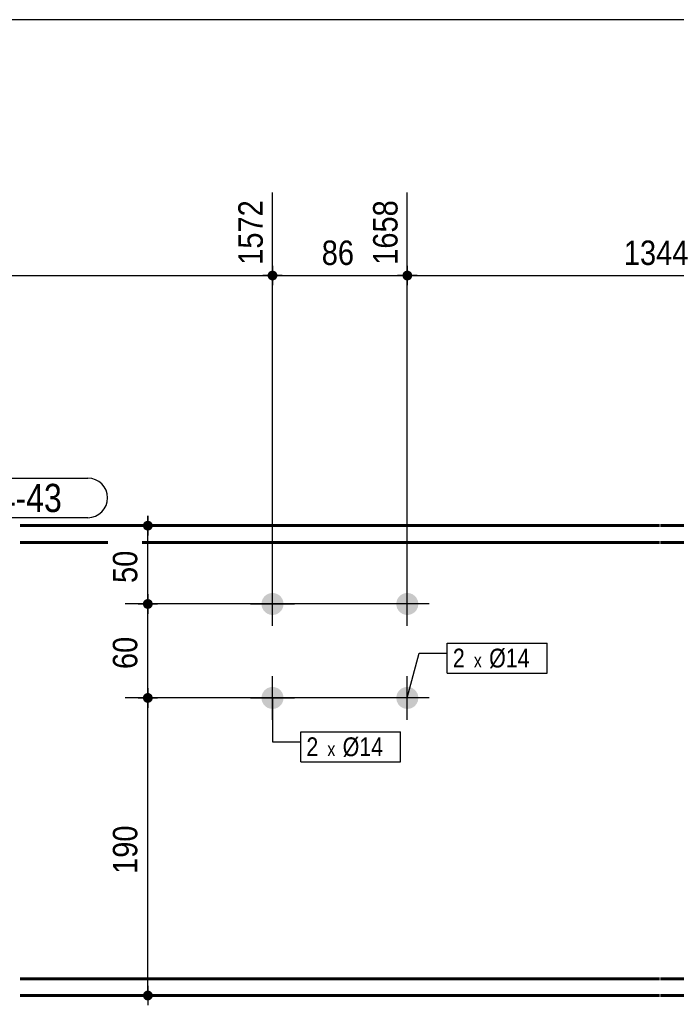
# Model space of a CAD drawing. Header units: millimetres. Extents: x 2 to 287, y 5 to 195.
# Drawn here: x 74.9 to 144.7, y 90.1 to 195 of the extents above; entities that cross this region are included whole.
import ezdxf

# ---------------------------------------------------------------- set-up
doc = ezdxf.new("R2010")
doc.units = ezdxf.units.MM
for name, color, linetype, lineweight in [('Boulon', 7, 'Continuous', 0), ('Cotation', 7, 'Continuous', 0), ('Désignation boulon', 3, 'Continuous', 0), ('Feuille dessin', 5, 'Continuous', 0), ('Piece', 2, 'Continuous', 0), ('Repère pièce', 3, 'Continuous', 0)]:
    doc.layers.add(name, color=color, linetype=linetype, lineweight=lineweight)
doc.styles.add('ARIAL', font='ARIAL.TTF')
doc.styles.add('COMIC_SANS_MS', font='COMIC.TTF')

# ---------------------------------------------------------------- blocks, each defined once
blk = doc.blocks.new('*A5')
at = {"layer": 'Boulon'}
for points in [[(102.93, 132.8), (102.93, 132.77), (102.93, 132.74), (102.93, 132.71), (102.92, 132.68), (102.92, 132.66), (102.92, 132.63), (102.91, 132.6), (102.9, 132.57), (102.9, 132.54), (102.89, 132.52), (102.88, 132.49), (102.87, 132.46), (102.86, 132.43), (102.85, 132.41), (102.84, 132.38), (102.83, 132.35), (102.82, 132.33), (102.81, 132.3), (102.8, 132.28), (102.78, 132.25), (102.77, 132.23), (102.75, 132.2), (102.74, 132.18), (102.72, 132.15), (102.7, 132.13), (102.69, 132.11), (102.67, 132.09), (102.65, 132.06), (102.63, 132.04), (102.61, 132.02), (102.59, 132), (102.57, 131.98), (102.55, 131.96), (102.53, 131.94), (102.51, 131.92), (102.48, 131.91), (102.46, 131.89), (102.44, 131.87), (102.41, 131.86), (102.39, 131.84), (102.37, 131.83), (102.34, 131.81), (102.32, 131.8), (102.29, 131.78), (102.27, 131.77), (102.24, 131.76), (102.21, 131.75), (102.19, 131.74), (102.16, 131.73), (102.13, 131.72), (102.1, 131.71), (102.08, 131.7), (102.05, 131.69), (102.02, 131.69), (101.99, 131.68), (101.97, 131.68), (101.94, 131.67), (101.91, 131.67), (101.88, 131.67), (101.85, 131.66), (101.82, 131.66), (101.79, 131.66), (101.77, 131.66), (101.74, 131.66), (101.71, 131.66), (101.68, 131.66), (101.65, 131.67), (101.62, 131.67), (101.6, 131.67), (101.57, 131.68), (101.54, 131.68), (101.51, 131.69), (101.48, 131.69), (101.46, 131.7), (101.43, 131.71), (101.4, 131.72), (101.37, 131.73), (101.35, 131.74), (101.32, 131.75), (101.29, 131.76), (101.27, 131.77), (101.24, 131.78), (101.22, 131.8), (101.19, 131.81), (101.17, 131.83), (101.14, 131.84), (101.12, 131.86), (101.09, 131.87), (101.07, 131.89), (101.05, 131.91), (101.03, 131.92), (101, 131.94), (100.98, 131.96), (100.96, 131.98), (100.94, 132), (100.92, 132.02), (100.9, 132.04), (100.88, 132.06), (100.86, 132.09), (100.85, 132.11), (100.83, 132.13), (100.81, 132.15), (100.8, 132.18), (100.78, 132.2), (100.77, 132.23), (100.75, 132.25), (100.74, 132.28), (100.72, 132.3), (100.71, 132.33), (100.7, 132.35), (100.69, 132.38), (100.68, 132.41), (100.67, 132.43), (100.66, 132.46), (100.65, 132.49), (100.64, 132.52), (100.63, 132.54), (100.63, 132.57), (100.62, 132.6), (100.62, 132.63), (100.61, 132.66), (100.61, 132.68), (100.61, 132.71), (100.6, 132.74), (100.6, 132.77), (100.6, 132.8), (100.6, 132.83), (100.6, 132.86), (100.6, 132.88), (100.6, 132.91), (100.61, 132.94), (100.61, 132.97), (100.61, 133), (100.62, 133.03), (100.62, 133.05), (100.63, 133.08), (100.63, 133.11), (100.64, 133.14), (100.65, 133.17), (100.66, 133.19), (100.67, 133.22), (100.68, 133.25), (100.69, 133.27), (100.7, 133.3), (100.71, 133.33), (100.72, 133.35), (100.74, 133.38), (100.75, 133.4), (100.77, 133.43), (100.78, 133.45), (100.8, 133.47), (100.81, 133.5), (100.83, 133.52), (100.85, 133.54), (100.86, 133.57), (100.88, 133.59), (100.9, 133.61), (100.92, 133.63), (100.94, 133.65), (100.96, 133.67), (100.98, 133.69), (101, 133.71), (101.03, 133.73), (101.05, 133.75), (101.07, 133.76), (101.09, 133.78), (101.12, 133.8), (101.14, 133.81), (101.17, 133.83), (101.19, 133.84), (101.22, 133.86), (101.24, 133.87), (101.27, 133.88), (101.29, 133.89), (101.32, 133.9), (101.35, 133.92), (101.37, 133.93), (101.4, 133.93), (101.43, 133.94), (101.46, 133.95), (101.48, 133.96), (101.51, 133.96), (101.54, 133.97), (101.57, 133.98), (101.6, 133.98), (101.62, 133.98), (101.65, 133.99), (101.68, 133.99), (101.71, 133.99), (101.74, 133.99), (101.77, 133.99), (101.79, 133.99), (101.82, 133.99), (101.85, 133.99), (101.88, 133.99), (101.91, 133.98), (101.94, 133.98), (101.97, 133.98), (101.99, 133.97), (102.02, 133.96), (102.05, 133.96), (102.08, 133.95), (102.1, 133.94), (102.13, 133.93), (102.16, 133.93), (102.19, 133.92), (102.21, 133.9), (102.24, 133.89), (102.27, 133.88), (102.29, 133.87), (102.32, 133.86), (102.34, 133.84), (102.37, 133.83), (102.39, 133.81), (102.41, 133.8), (102.44, 133.78), (102.46, 133.76), (102.48, 133.75), (102.51, 133.73), (102.53, 133.71), (102.55, 133.69), (102.57, 133.67), (102.59, 133.65), (102.61, 133.63), (102.63, 133.61), (102.65, 133.59), (102.67, 133.57), (102.69, 133.54), (102.7, 133.52), (102.72, 133.5), (102.74, 133.47), (102.75, 133.45), (102.77, 133.43), (102.78, 133.4), (102.8, 133.38), (102.81, 133.35), (102.82, 133.33), (102.83, 133.3), (102.84, 133.27), (102.85, 133.25), (102.86, 133.22), (102.87, 133.19), (102.88, 133.17), (102.89, 133.14), (102.9, 133.11), (102.9, 133.08), (102.91, 133.05), (102.92, 133.03), (102.92, 133), (102.92, 132.97), (102.93, 132.94), (102.93, 132.91), (102.93, 132.88), (102.93, 132.86), (102.93, 132.83)], [(102.93, 122.8), (102.93, 122.77), (102.93, 122.74), (102.93, 122.71), (102.92, 122.68), (102.92, 122.66), (102.92, 122.63), (102.91, 122.6), (102.9, 122.57), (102.9, 122.54), (102.89, 122.52), (102.88, 122.49), (102.87, 122.46), (102.86, 122.43), (102.85, 122.41), (102.84, 122.38), (102.83, 122.35), (102.82, 122.33), (102.81, 122.3), (102.8, 122.28), (102.78, 122.25), (102.77, 122.23), (102.75, 122.2), (102.74, 122.18), (102.72, 122.15), (102.7, 122.13), (102.69, 122.11), (102.67, 122.09), (102.65, 122.06), (102.63, 122.04), (102.61, 122.02), (102.59, 122), (102.57, 121.98), (102.55, 121.96), (102.53, 121.94), (102.51, 121.92), (102.48, 121.91), (102.46, 121.89), (102.44, 121.87), (102.41, 121.86), (102.39, 121.84), (102.37, 121.83), (102.34, 121.81), (102.32, 121.8), (102.29, 121.78), (102.27, 121.77), (102.24, 121.76), (102.21, 121.75), (102.19, 121.74), (102.16, 121.73), (102.13, 121.72), (102.1, 121.71), (102.08, 121.7), (102.05, 121.69), (102.02, 121.69), (101.99, 121.68), (101.97, 121.68), (101.94, 121.67), (101.91, 121.67), (101.88, 121.67), (101.85, 121.66), (101.82, 121.66), (101.79, 121.66), (101.77, 121.66), (101.74, 121.66), (101.71, 121.66), (101.68, 121.66), (101.65, 121.67), (101.62, 121.67), (101.6, 121.67), (101.57, 121.68), (101.54, 121.68), (101.51, 121.69), (101.48, 121.69), (101.46, 121.7), (101.43, 121.71), (101.4, 121.72), (101.37, 121.73), (101.35, 121.74), (101.32, 121.75), (101.29, 121.76), (101.27, 121.77), (101.24, 121.78), (101.22, 121.8), (101.19, 121.81), (101.17, 121.83), (101.14, 121.84), (101.12, 121.86), (101.09, 121.87), (101.07, 121.89), (101.05, 121.91), (101.03, 121.92), (101, 121.94), (100.98, 121.96), (100.96, 121.98), (100.94, 122), (100.92, 122.02), (100.9, 122.04), (100.88, 122.06), (100.86, 122.09), (100.85, 122.11), (100.83, 122.13), (100.81, 122.15), (100.8, 122.18), (100.78, 122.2), (100.77, 122.23), (100.75, 122.25), (100.74, 122.28), (100.72, 122.3), (100.71, 122.33), (100.7, 122.35), (100.69, 122.38), (100.68, 122.41), (100.67, 122.43), (100.66, 122.46), (100.65, 122.49), (100.64, 122.52), (100.63, 122.54), (100.63, 122.57), (100.62, 122.6), (100.62, 122.63), (100.61, 122.66), (100.61, 122.68), (100.61, 122.71), (100.6, 122.74), (100.6, 122.77), (100.6, 122.8), (100.6, 122.83), (100.6, 122.86), (100.6, 122.88), (100.6, 122.91), (100.61, 122.94), (100.61, 122.97), (100.61, 123), (100.62, 123.03), (100.62, 123.05), (100.63, 123.08), (100.63, 123.11), (100.64, 123.14), (100.65, 123.17), (100.66, 123.19), (100.67, 123.22), (100.68, 123.25), (100.69, 123.27), (100.7, 123.3), (100.71, 123.33), (100.72, 123.35), (100.74, 123.38), (100.75, 123.4), (100.77, 123.43), (100.78, 123.45), (100.8, 123.47), (100.81, 123.5), (100.83, 123.52), (100.85, 123.54), (100.86, 123.57), (100.88, 123.59), (100.9, 123.61), (100.92, 123.63), (100.94, 123.65), (100.96, 123.67), (100.98, 123.69), (101, 123.71), (101.03, 123.73), (101.05, 123.75), (101.07, 123.76), (101.09, 123.78), (101.12, 123.8), (101.14, 123.81), (101.17, 123.83), (101.19, 123.84), (101.22, 123.86), (101.24, 123.87), (101.27, 123.88), (101.29, 123.89), (101.32, 123.9), (101.35, 123.92), (101.37, 123.93), (101.4, 123.93), (101.43, 123.94), (101.46, 123.95), (101.48, 123.96), (101.51, 123.96), (101.54, 123.97), (101.57, 123.98), (101.6, 123.98), (101.62, 123.98), (101.65, 123.99), (101.68, 123.99), (101.71, 123.99), (101.74, 123.99), (101.77, 123.99), (101.79, 123.99), (101.82, 123.99), (101.85, 123.99), (101.88, 123.99), (101.91, 123.98), (101.94, 123.98), (101.97, 123.98), (101.99, 123.97), (102.02, 123.96), (102.05, 123.96), (102.08, 123.95), (102.1, 123.94), (102.13, 123.93), (102.16, 123.93), (102.19, 123.92), (102.21, 123.9), (102.24, 123.89), (102.27, 123.88), (102.29, 123.87), (102.32, 123.86), (102.34, 123.84), (102.37, 123.83), (102.39, 123.81), (102.41, 123.8), (102.44, 123.78), (102.46, 123.76), (102.48, 123.75), (102.51, 123.73), (102.53, 123.71), (102.55, 123.69), (102.57, 123.67), (102.59, 123.65), (102.61, 123.63), (102.63, 123.61), (102.65, 123.59), (102.67, 123.57), (102.69, 123.54), (102.7, 123.52), (102.72, 123.5), (102.74, 123.47), (102.75, 123.45), (102.77, 123.43), (102.78, 123.4), (102.8, 123.38), (102.81, 123.35), (102.82, 123.33), (102.83, 123.3), (102.84, 123.27), (102.85, 123.25), (102.86, 123.22), (102.87, 123.19), (102.88, 123.17), (102.89, 123.14), (102.9, 123.11), (102.9, 123.08), (102.91, 123.05), (102.92, 123.03), (102.92, 123), (102.92, 122.97), (102.93, 122.94), (102.93, 122.91), (102.93, 122.88), (102.93, 122.86), (102.93, 122.83)]]:
    blk.add_hatch(color=256, dxfattribs=at).paths.add_polyline_path(points, flags=17)
at = {"layer": 'Boulon', "linetype": 'Continuous', "lineweight": 0}
for p, q in [((101.77, 130.49), (101.77, 135.16)), ((99.43, 132.83), (104.1, 132.83)), ((101.77, 120.49), (101.77, 125.16)), ((99.43, 122.83), (104.1, 122.83))]:
    blk.add_line(p, q, dxfattribs=at)
blk = doc.blocks.new('*A6')
at = {"layer": 'Boulon'}
for points in [[(117.27, 132.8), (117.26, 132.77), (117.26, 132.74), (117.26, 132.71), (117.26, 132.68), (117.25, 132.66), (117.25, 132.63), (117.24, 132.6), (117.24, 132.57), (117.23, 132.54), (117.22, 132.52), (117.22, 132.49), (117.21, 132.46), (117.2, 132.43), (117.19, 132.41), (117.18, 132.38), (117.17, 132.35), (117.15, 132.33), (117.14, 132.3), (117.13, 132.28), (117.11, 132.25), (117.1, 132.23), (117.09, 132.2), (117.07, 132.18), (117.05, 132.15), (117.04, 132.13), (117.02, 132.11), (117, 132.09), (116.98, 132.06), (116.96, 132.04), (116.94, 132.02), (116.92, 132), (116.9, 131.98), (116.88, 131.96), (116.86, 131.94), (116.84, 131.92), (116.82, 131.91), (116.79, 131.89), (116.77, 131.87), (116.75, 131.86), (116.72, 131.84), (116.7, 131.83), (116.67, 131.81), (116.65, 131.8), (116.62, 131.78), (116.6, 131.77), (116.57, 131.76), (116.55, 131.75), (116.52, 131.74), (116.49, 131.73), (116.47, 131.72), (116.44, 131.71), (116.41, 131.7), (116.38, 131.69), (116.36, 131.69), (116.33, 131.68), (116.3, 131.68), (116.27, 131.67), (116.24, 131.67), (116.21, 131.67), (116.19, 131.66), (116.16, 131.66), (116.13, 131.66), (116.1, 131.66), (116.07, 131.66), (116.04, 131.66), (116.01, 131.66), (115.99, 131.67), (115.96, 131.67), (115.93, 131.67), (115.9, 131.68), (115.87, 131.68), (115.84, 131.69), (115.82, 131.69), (115.79, 131.7), (115.76, 131.71), (115.73, 131.72), (115.71, 131.73), (115.68, 131.74), (115.65, 131.75), (115.63, 131.76), (115.6, 131.77), (115.58, 131.78), (115.55, 131.8), (115.52, 131.81), (115.5, 131.83), (115.48, 131.84), (115.45, 131.86), (115.43, 131.87), (115.4, 131.89), (115.38, 131.91), (115.36, 131.92), (115.34, 131.94), (115.32, 131.96), (115.3, 131.98), (115.27, 132), (115.25, 132.02), (115.24, 132.04), (115.22, 132.06), (115.2, 132.09), (115.18, 132.11), (115.16, 132.13), (115.15, 132.15), (115.13, 132.18), (115.11, 132.2), (115.1, 132.23), (115.08, 132.25), (115.07, 132.28), (115.06, 132.3), (115.04, 132.33), (115.03, 132.35), (115.02, 132.38), (115.01, 132.41), (115, 132.43), (114.99, 132.46), (114.98, 132.49), (114.98, 132.52), (114.97, 132.54), (114.96, 132.57), (114.96, 132.6), (114.95, 132.63), (114.95, 132.66), (114.94, 132.68), (114.94, 132.71), (114.94, 132.74), (114.93, 132.77), (114.93, 132.8), (114.93, 132.83), (114.93, 132.86), (114.93, 132.88), (114.94, 132.91), (114.94, 132.94), (114.94, 132.97), (114.95, 133), (114.95, 133.03), (114.96, 133.05), (114.96, 133.08), (114.97, 133.11), (114.98, 133.14), (114.98, 133.17), (114.99, 133.19), (115, 133.22), (115.01, 133.25), (115.02, 133.27), (115.03, 133.3), (115.04, 133.33), (115.06, 133.35), (115.07, 133.38), (115.08, 133.4), (115.1, 133.43), (115.11, 133.45), (115.13, 133.47), (115.15, 133.5), (115.16, 133.52), (115.18, 133.54), (115.2, 133.57), (115.22, 133.59), (115.24, 133.61), (115.25, 133.63), (115.27, 133.65), (115.3, 133.67), (115.32, 133.69), (115.34, 133.71), (115.36, 133.73), (115.38, 133.75), (115.4, 133.76), (115.43, 133.78), (115.45, 133.8), (115.48, 133.81), (115.5, 133.83), (115.52, 133.84), (115.55, 133.86), (115.58, 133.87), (115.6, 133.88), (115.63, 133.89), (115.65, 133.9), (115.68, 133.92), (115.71, 133.93), (115.73, 133.93), (115.76, 133.94), (115.79, 133.95), (115.82, 133.96), (115.84, 133.96), (115.87, 133.97), (115.9, 133.98), (115.93, 133.98), (115.96, 133.98), (115.99, 133.99), (116.01, 133.99), (116.04, 133.99), (116.07, 133.99), (116.1, 133.99), (116.13, 133.99), (116.16, 133.99), (116.19, 133.99), (116.21, 133.99), (116.24, 133.98), (116.27, 133.98), (116.3, 133.98), (116.33, 133.97), (116.36, 133.96), (116.38, 133.96), (116.41, 133.95), (116.44, 133.94), (116.47, 133.93), (116.49, 133.93), (116.52, 133.92), (116.55, 133.9), (116.57, 133.89), (116.6, 133.88), (116.62, 133.87), (116.65, 133.86), (116.67, 133.84), (116.7, 133.83), (116.72, 133.81), (116.75, 133.8), (116.77, 133.78), (116.79, 133.76), (116.82, 133.75), (116.84, 133.73), (116.86, 133.71), (116.88, 133.69), (116.9, 133.67), (116.92, 133.65), (116.94, 133.63), (116.96, 133.61), (116.98, 133.59), (117, 133.57), (117.02, 133.54), (117.04, 133.52), (117.05, 133.5), (117.07, 133.47), (117.09, 133.45), (117.1, 133.43), (117.11, 133.4), (117.13, 133.38), (117.14, 133.35), (117.15, 133.33), (117.17, 133.3), (117.18, 133.27), (117.19, 133.25), (117.2, 133.22), (117.21, 133.19), (117.22, 133.17), (117.22, 133.14), (117.23, 133.11), (117.24, 133.08), (117.24, 133.05), (117.25, 133.03), (117.25, 133), (117.26, 132.97), (117.26, 132.94), (117.26, 132.91), (117.26, 132.88), (117.27, 132.86), (117.27, 132.83)], [(117.27, 122.8), (117.26, 122.77), (117.26, 122.74), (117.26, 122.71), (117.26, 122.68), (117.25, 122.66), (117.25, 122.63), (117.24, 122.6), (117.24, 122.57), (117.23, 122.54), (117.22, 122.52), (117.22, 122.49), (117.21, 122.46), (117.2, 122.43), (117.19, 122.41), (117.18, 122.38), (117.17, 122.35), (117.15, 122.33), (117.14, 122.3), (117.13, 122.28), (117.11, 122.25), (117.1, 122.23), (117.09, 122.2), (117.07, 122.18), (117.05, 122.15), (117.04, 122.13), (117.02, 122.11), (117, 122.09), (116.98, 122.06), (116.96, 122.04), (116.94, 122.02), (116.92, 122), (116.9, 121.98), (116.88, 121.96), (116.86, 121.94), (116.84, 121.92), (116.82, 121.91), (116.79, 121.89), (116.77, 121.87), (116.75, 121.86), (116.72, 121.84), (116.7, 121.83), (116.67, 121.81), (116.65, 121.8), (116.62, 121.78), (116.6, 121.77), (116.57, 121.76), (116.55, 121.75), (116.52, 121.74), (116.49, 121.73), (116.47, 121.72), (116.44, 121.71), (116.41, 121.7), (116.38, 121.69), (116.36, 121.69), (116.33, 121.68), (116.3, 121.68), (116.27, 121.67), (116.24, 121.67), (116.21, 121.67), (116.19, 121.66), (116.16, 121.66), (116.13, 121.66), (116.1, 121.66), (116.07, 121.66), (116.04, 121.66), (116.01, 121.66), (115.99, 121.67), (115.96, 121.67), (115.93, 121.67), (115.9, 121.68), (115.87, 121.68), (115.84, 121.69), (115.82, 121.69), (115.79, 121.7), (115.76, 121.71), (115.73, 121.72), (115.71, 121.73), (115.68, 121.74), (115.65, 121.75), (115.63, 121.76), (115.6, 121.77), (115.58, 121.78), (115.55, 121.8), (115.52, 121.81), (115.5, 121.83), (115.48, 121.84), (115.45, 121.86), (115.43, 121.87), (115.4, 121.89), (115.38, 121.91), (115.36, 121.92), (115.34, 121.94), (115.32, 121.96), (115.3, 121.98), (115.27, 122), (115.25, 122.02), (115.24, 122.04), (115.22, 122.06), (115.2, 122.09), (115.18, 122.11), (115.16, 122.13), (115.15, 122.15), (115.13, 122.18), (115.11, 122.2), (115.1, 122.23), (115.08, 122.25), (115.07, 122.28), (115.06, 122.3), (115.04, 122.33), (115.03, 122.35), (115.02, 122.38), (115.01, 122.41), (115, 122.43), (114.99, 122.46), (114.98, 122.49), (114.98, 122.52), (114.97, 122.54), (114.96, 122.57), (114.96, 122.6), (114.95, 122.63), (114.95, 122.66), (114.94, 122.68), (114.94, 122.71), (114.94, 122.74), (114.93, 122.77), (114.93, 122.8), (114.93, 122.83), (114.93, 122.86), (114.93, 122.88), (114.94, 122.91), (114.94, 122.94), (114.94, 122.97), (114.95, 123), (114.95, 123.03), (114.96, 123.05), (114.96, 123.08), (114.97, 123.11), (114.98, 123.14), (114.98, 123.17), (114.99, 123.19), (115, 123.22), (115.01, 123.25), (115.02, 123.27), (115.03, 123.3), (115.04, 123.33), (115.06, 123.35), (115.07, 123.38), (115.08, 123.4), (115.1, 123.43), (115.11, 123.45), (115.13, 123.47), (115.15, 123.5), (115.16, 123.52), (115.18, 123.54), (115.2, 123.57), (115.22, 123.59), (115.24, 123.61), (115.25, 123.63), (115.27, 123.65), (115.3, 123.67), (115.32, 123.69), (115.34, 123.71), (115.36, 123.73), (115.38, 123.75), (115.4, 123.76), (115.43, 123.78), (115.45, 123.8), (115.48, 123.81), (115.5, 123.83), (115.52, 123.84), (115.55, 123.86), (115.58, 123.87), (115.6, 123.88), (115.63, 123.89), (115.65, 123.9), (115.68, 123.92), (115.71, 123.93), (115.73, 123.93), (115.76, 123.94), (115.79, 123.95), (115.82, 123.96), (115.84, 123.96), (115.87, 123.97), (115.9, 123.98), (115.93, 123.98), (115.96, 123.98), (115.99, 123.99), (116.01, 123.99), (116.04, 123.99), (116.07, 123.99), (116.1, 123.99), (116.13, 123.99), (116.16, 123.99), (116.19, 123.99), (116.21, 123.99), (116.24, 123.98), (116.27, 123.98), (116.3, 123.98), (116.33, 123.97), (116.36, 123.96), (116.38, 123.96), (116.41, 123.95), (116.44, 123.94), (116.47, 123.93), (116.49, 123.93), (116.52, 123.92), (116.55, 123.9), (116.57, 123.89), (116.6, 123.88), (116.62, 123.87), (116.65, 123.86), (116.67, 123.84), (116.7, 123.83), (116.72, 123.81), (116.75, 123.8), (116.77, 123.78), (116.79, 123.76), (116.82, 123.75), (116.84, 123.73), (116.86, 123.71), (116.88, 123.69), (116.9, 123.67), (116.92, 123.65), (116.94, 123.63), (116.96, 123.61), (116.98, 123.59), (117, 123.57), (117.02, 123.54), (117.04, 123.52), (117.05, 123.5), (117.07, 123.47), (117.09, 123.45), (117.1, 123.43), (117.11, 123.4), (117.13, 123.38), (117.14, 123.35), (117.15, 123.33), (117.17, 123.3), (117.18, 123.27), (117.19, 123.25), (117.2, 123.22), (117.21, 123.19), (117.22, 123.17), (117.22, 123.14), (117.23, 123.11), (117.24, 123.08), (117.24, 123.05), (117.25, 123.03), (117.25, 123), (117.26, 122.97), (117.26, 122.94), (117.26, 122.91), (117.26, 122.88), (117.27, 122.86), (117.27, 122.83)]]:
    blk.add_hatch(color=256, dxfattribs=at).paths.add_polyline_path(points, flags=17)
at = {"layer": 'Boulon', "linetype": 'Continuous', "lineweight": 0}
for p, q in [((116.1, 130.49), (116.1, 135.16)), ((118.43, 132.83), (113.77, 132.83)), ((116.1, 120.49), (116.1, 125.16)), ((118.43, 122.83), (113.77, 122.83))]:
    blk.add_line(p, q, dxfattribs=at)
blk = doc.blocks.new('*A7')
at = {"layer": 'Piece', "color": 2, "linetype": 'Continuous', "lineweight": 40}
for p, q in [((142.92786, 141.159877), (74.937975, 141.159877)), ((211.017745, 141.159877), (143.02786, 141.159877)), ((84.267317, 139.376544), (74.937975, 139.376544)), ((142.92786, 139.376544), (87.907317, 139.376544)), ((152.267317, 139.376544), (143.02786, 139.376544)), ((142.92786, 92.943211), (74.937975, 92.943211)), ((211.017745, 92.943211), (143.02786, 92.943211)), ((74.937975, 91.159877), (142.92786, 91.159877)), ((143.02786, 91.159877), (211.017745, 91.159877))]:
    blk.add_line(p, q, dxfattribs=at)
blk = doc.blocks.new('*A8')
at = {"layer": 'Feuille dessin', "linetype": 'Continuous', "lineweight": 0}
blk.add_line((282, 195), (5, 195), dxfattribs=at)
blk = doc.blocks.new('*A27')
at = {"layer": 'Cotation'}
for points in [[(88.48, 122.31), (88.46, 122.31), (88.43, 122.31), (88.41, 122.32), (88.38, 122.32), (88.36, 122.33), (88.33, 122.34), (88.31, 122.35), (88.28, 122.36), (88.26, 122.37), (88.24, 122.38), (88.22, 122.39), (88.2, 122.41), (88.18, 122.42), (88.16, 122.44), (88.14, 122.46), (88.12, 122.48), (88.11, 122.5), (88.09, 122.52), (88.07, 122.54), (88.06, 122.56), (88.05, 122.58), (88.04, 122.6), (88.03, 122.63), (88.02, 122.65), (88.01, 122.68), (88, 122.7), (88, 122.73), (87.99, 122.75), (87.99, 122.78), (87.99, 122.8), (87.99, 122.83), (87.99, 122.85), (87.99, 122.88), (87.99, 122.9), (88, 122.93), (88, 122.95), (88.01, 122.98), (88.02, 123), (88.03, 123.03), (88.04, 123.05), (88.05, 123.07), (88.06, 123.09), (88.07, 123.12), (88.09, 123.14), (88.11, 123.16), (88.12, 123.18), (88.14, 123.19), (88.16, 123.21), (88.18, 123.23), (88.2, 123.24), (88.22, 123.26), (88.24, 123.27), (88.26, 123.29), (88.28, 123.3), (88.31, 123.31), (88.33, 123.32), (88.36, 123.32), (88.38, 123.33), (88.41, 123.34), (88.43, 123.34), (88.46, 123.34), (88.48, 123.35), (88.51, 123.35), (88.53, 123.35), (88.56, 123.34), (88.58, 123.34), (88.61, 123.34), (88.63, 123.33), (88.66, 123.32), (88.68, 123.32), (88.71, 123.31), (88.73, 123.3), (88.75, 123.29), (88.77, 123.27), (88.8, 123.26), (88.82, 123.24), (88.84, 123.23), (88.86, 123.21), (88.88, 123.19), (88.89, 123.18), (88.91, 123.16), (88.92, 123.14), (88.94, 123.12), (88.95, 123.09), (88.97, 123.07), (88.98, 123.05), (88.99, 123.03), (89, 123), (89, 122.98), (89.01, 122.95), (89.02, 122.93), (89.02, 122.9), (89.02, 122.88), (89.03, 122.85), (89.03, 122.83), (89.03, 122.8), (89.02, 122.78), (89.02, 122.75), (89.02, 122.73), (89.01, 122.7), (89, 122.68), (89, 122.65), (88.99, 122.63), (88.98, 122.6), (88.97, 122.58), (88.95, 122.56), (88.94, 122.54), (88.92, 122.52), (88.91, 122.5), (88.89, 122.48), (88.88, 122.46), (88.86, 122.44), (88.84, 122.42), (88.82, 122.41), (88.8, 122.39), (88.77, 122.38), (88.75, 122.37), (88.73, 122.36), (88.71, 122.35), (88.68, 122.34), (88.66, 122.33), (88.63, 122.32), (88.61, 122.32), (88.58, 122.31), (88.56, 122.31), (88.53, 122.31), (88.51, 122.31)], [(88.48, 90.64), (88.46, 90.64), (88.43, 90.65), (88.41, 90.65), (88.38, 90.66), (88.36, 90.66), (88.33, 90.67), (88.31, 90.68), (88.28, 90.69), (88.26, 90.7), (88.24, 90.71), (88.22, 90.73), (88.2, 90.74), (88.18, 90.76), (88.16, 90.77), (88.14, 90.79), (88.12, 90.81), (88.11, 90.83), (88.09, 90.85), (88.07, 90.87), (88.06, 90.89), (88.05, 90.91), (88.04, 90.94), (88.03, 90.96), (88.02, 90.98), (88.01, 91.01), (88, 91.03), (88, 91.06), (87.99, 91.08), (87.99, 91.11), (87.99, 91.13), (87.99, 91.16), (87.99, 91.19), (87.99, 91.21), (87.99, 91.24), (88, 91.26), (88, 91.29), (88.01, 91.31), (88.02, 91.34), (88.03, 91.36), (88.04, 91.38), (88.05, 91.41), (88.06, 91.43), (88.07, 91.45), (88.09, 91.47), (88.11, 91.49), (88.12, 91.51), (88.14, 91.53), (88.16, 91.55), (88.18, 91.56), (88.2, 91.58), (88.22, 91.59), (88.24, 91.61), (88.26, 91.62), (88.28, 91.63), (88.31, 91.64), (88.33, 91.65), (88.36, 91.66), (88.38, 91.66), (88.41, 91.67), (88.43, 91.67), (88.46, 91.68), (88.48, 91.68), (88.51, 91.68), (88.53, 91.68), (88.56, 91.68), (88.58, 91.67), (88.61, 91.67), (88.63, 91.66), (88.66, 91.66), (88.68, 91.65), (88.71, 91.64), (88.73, 91.63), (88.75, 91.62), (88.77, 91.61), (88.8, 91.59), (88.82, 91.58), (88.84, 91.56), (88.86, 91.55), (88.88, 91.53), (88.89, 91.51), (88.91, 91.49), (88.92, 91.47), (88.94, 91.45), (88.95, 91.43), (88.97, 91.41), (88.98, 91.38), (88.99, 91.36), (89, 91.34), (89, 91.31), (89.01, 91.29), (89.02, 91.26), (89.02, 91.24), (89.02, 91.21), (89.03, 91.19), (89.03, 91.16), (89.03, 91.13), (89.02, 91.11), (89.02, 91.08), (89.02, 91.06), (89.01, 91.03), (89, 91.01), (89, 90.98), (88.99, 90.96), (88.98, 90.94), (88.97, 90.91), (88.95, 90.89), (88.94, 90.87), (88.92, 90.85), (88.91, 90.83), (88.89, 90.81), (88.88, 90.79), (88.86, 90.77), (88.84, 90.76), (88.82, 90.74), (88.8, 90.73), (88.77, 90.71), (88.75, 90.7), (88.73, 90.69), (88.71, 90.68), (88.68, 90.67), (88.66, 90.66), (88.63, 90.66), (88.61, 90.65), (88.58, 90.65), (88.56, 90.64), (88.53, 90.64), (88.51, 90.64)]]:
    blk.add_hatch(color=256, dxfattribs=at).paths.add_polyline_path(points, flags=17)
at = {"layer": 'Cotation', "linetype": 'Continuous', "lineweight": 0}
for p, q in [((88.51, 123.87), (88.51, 121.79)), ((88.51, 122.83), (88.51, 123.87)), ((115.1, 122.83), (86.09, 122.83)), ((87.47, 122.83), (89.55, 122.83)), ((88.51, 91.16), (88.51, 122.83)), ((88.51, 92.2), (88.51, 90.12)), ((100.77, 91.16), (86.09, 91.16)), ((87.47, 91.16), (89.55, 91.16)), ((88.51, 91.16), (88.51, 90.12))]:
    blk.add_line(p, q, dxfattribs=at)
at = {"layer": 'Cotation'}
for p in [(88.51, 122.83), (88.51, 91.16)]:
    blk.add_point(p, dxfattribs=at)
at = {"layer": 'Cotation', "style": 'ARIAL', "width": 0.85}
blk.add_text('190', height=2.6, rotation=90.0002, dxfattribs=at).set_placement((87.39, 104.1))
blk = doc.blocks.new('*A28')
at = {"layer": 'Cotation'}
for points in [[(88.48, 132.31), (88.46, 132.31), (88.43, 132.31), (88.41, 132.32), (88.38, 132.32), (88.36, 132.33), (88.33, 132.34), (88.31, 132.35), (88.28, 132.36), (88.26, 132.37), (88.24, 132.38), (88.22, 132.39), (88.2, 132.41), (88.18, 132.42), (88.16, 132.44), (88.14, 132.46), (88.12, 132.48), (88.11, 132.5), (88.09, 132.52), (88.07, 132.54), (88.06, 132.56), (88.05, 132.58), (88.04, 132.6), (88.03, 132.63), (88.02, 132.65), (88.01, 132.68), (88, 132.7), (88, 132.73), (87.99, 132.75), (87.99, 132.78), (87.99, 132.8), (87.99, 132.83), (87.99, 132.85), (87.99, 132.88), (87.99, 132.9), (88, 132.93), (88, 132.95), (88.01, 132.98), (88.02, 133), (88.03, 133.03), (88.04, 133.05), (88.05, 133.07), (88.06, 133.09), (88.07, 133.12), (88.09, 133.14), (88.11, 133.16), (88.12, 133.18), (88.14, 133.19), (88.16, 133.21), (88.18, 133.23), (88.2, 133.24), (88.22, 133.26), (88.24, 133.27), (88.26, 133.29), (88.28, 133.3), (88.31, 133.31), (88.33, 133.32), (88.36, 133.32), (88.38, 133.33), (88.41, 133.34), (88.43, 133.34), (88.46, 133.34), (88.48, 133.35), (88.51, 133.35), (88.53, 133.35), (88.56, 133.34), (88.58, 133.34), (88.61, 133.34), (88.63, 133.33), (88.66, 133.32), (88.68, 133.32), (88.71, 133.31), (88.73, 133.3), (88.75, 133.29), (88.77, 133.27), (88.8, 133.26), (88.82, 133.24), (88.84, 133.23), (88.86, 133.21), (88.88, 133.19), (88.89, 133.18), (88.91, 133.16), (88.92, 133.14), (88.94, 133.12), (88.95, 133.09), (88.97, 133.07), (88.98, 133.05), (88.99, 133.03), (89, 133), (89, 132.98), (89.01, 132.95), (89.02, 132.93), (89.02, 132.9), (89.02, 132.88), (89.03, 132.85), (89.03, 132.83), (89.03, 132.8), (89.02, 132.78), (89.02, 132.75), (89.02, 132.73), (89.01, 132.7), (89, 132.68), (89, 132.65), (88.99, 132.63), (88.98, 132.6), (88.97, 132.58), (88.95, 132.56), (88.94, 132.54), (88.92, 132.52), (88.91, 132.5), (88.89, 132.48), (88.88, 132.46), (88.86, 132.44), (88.84, 132.42), (88.82, 132.41), (88.8, 132.39), (88.77, 132.38), (88.75, 132.37), (88.73, 132.36), (88.71, 132.35), (88.68, 132.34), (88.66, 132.33), (88.63, 132.32), (88.61, 132.32), (88.58, 132.31), (88.56, 132.31), (88.53, 132.31), (88.51, 132.31)], [(88.48, 122.31), (88.46, 122.31), (88.43, 122.31), (88.41, 122.32), (88.38, 122.32), (88.36, 122.33), (88.33, 122.34), (88.31, 122.35), (88.28, 122.36), (88.26, 122.37), (88.24, 122.38), (88.22, 122.39), (88.2, 122.41), (88.18, 122.42), (88.16, 122.44), (88.14, 122.46), (88.12, 122.48), (88.11, 122.5), (88.09, 122.52), (88.07, 122.54), (88.06, 122.56), (88.05, 122.58), (88.04, 122.6), (88.03, 122.63), (88.02, 122.65), (88.01, 122.68), (88, 122.7), (88, 122.73), (87.99, 122.75), (87.99, 122.78), (87.99, 122.8), (87.99, 122.83), (87.99, 122.85), (87.99, 122.88), (87.99, 122.9), (88, 122.93), (88, 122.95), (88.01, 122.98), (88.02, 123), (88.03, 123.03), (88.04, 123.05), (88.05, 123.07), (88.06, 123.09), (88.07, 123.12), (88.09, 123.14), (88.11, 123.16), (88.12, 123.18), (88.14, 123.19), (88.16, 123.21), (88.18, 123.23), (88.2, 123.24), (88.22, 123.26), (88.24, 123.27), (88.26, 123.29), (88.28, 123.3), (88.31, 123.31), (88.33, 123.32), (88.36, 123.32), (88.38, 123.33), (88.41, 123.34), (88.43, 123.34), (88.46, 123.34), (88.48, 123.35), (88.51, 123.35), (88.53, 123.35), (88.56, 123.34), (88.58, 123.34), (88.61, 123.34), (88.63, 123.33), (88.66, 123.32), (88.68, 123.32), (88.71, 123.31), (88.73, 123.3), (88.75, 123.29), (88.77, 123.27), (88.8, 123.26), (88.82, 123.24), (88.84, 123.23), (88.86, 123.21), (88.88, 123.19), (88.89, 123.18), (88.91, 123.16), (88.92, 123.14), (88.94, 123.12), (88.95, 123.09), (88.97, 123.07), (88.98, 123.05), (88.99, 123.03), (89, 123), (89, 122.98), (89.01, 122.95), (89.02, 122.93), (89.02, 122.9), (89.02, 122.88), (89.03, 122.85), (89.03, 122.83), (89.03, 122.8), (89.02, 122.78), (89.02, 122.75), (89.02, 122.73), (89.01, 122.7), (89, 122.68), (89, 122.65), (88.99, 122.63), (88.98, 122.6), (88.97, 122.58), (88.95, 122.56), (88.94, 122.54), (88.92, 122.52), (88.91, 122.5), (88.89, 122.48), (88.88, 122.46), (88.86, 122.44), (88.84, 122.42), (88.82, 122.41), (88.8, 122.39), (88.77, 122.38), (88.75, 122.37), (88.73, 122.36), (88.71, 122.35), (88.68, 122.34), (88.66, 122.33), (88.63, 122.32), (88.61, 122.32), (88.58, 122.31), (88.56, 122.31), (88.53, 122.31), (88.51, 122.31)]]:
    blk.add_hatch(color=256, dxfattribs=at).paths.add_polyline_path(points, flags=17)
at = {"layer": 'Cotation', "linetype": 'Continuous', "lineweight": 0}
for p, q in [((88.51, 133.87), (88.51, 131.79)), ((88.51, 132.83), (88.51, 133.87)), ((115.1, 132.83), (86.09, 132.83)), ((87.47, 132.83), (89.55, 132.83)), ((88.51, 122.83), (88.51, 132.83)), ((88.51, 123.87), (88.51, 121.79)), ((115.1, 122.83), (86.09, 122.83)), ((87.47, 122.83), (89.55, 122.83)), ((88.51, 122.83), (88.51, 121.79))]:
    blk.add_line(p, q, dxfattribs=at)
at = {"layer": 'Cotation'}
for p in [(88.51, 132.83), (88.51, 122.83)]:
    blk.add_point(p, dxfattribs=at)
at = {"layer": 'Cotation', "style": 'ARIAL', "width": 0.85}
blk.add_text('60', height=2.6, rotation=90.0002, dxfattribs=at).set_placement((87.39, 125.9))
blk = doc.blocks.new('*A29')
at = {"layer": 'Cotation'}
for points in [[(88.48, 140.64), (88.46, 140.64), (88.43, 140.65), (88.41, 140.65), (88.38, 140.66), (88.36, 140.66), (88.33, 140.67), (88.31, 140.68), (88.28, 140.69), (88.26, 140.7), (88.24, 140.71), (88.22, 140.73), (88.2, 140.74), (88.18, 140.76), (88.16, 140.77), (88.14, 140.79), (88.12, 140.81), (88.11, 140.83), (88.09, 140.85), (88.07, 140.87), (88.06, 140.89), (88.05, 140.91), (88.04, 140.94), (88.03, 140.96), (88.02, 140.98), (88.01, 141.01), (88, 141.03), (88, 141.06), (87.99, 141.08), (87.99, 141.11), (87.99, 141.13), (87.99, 141.16), (87.99, 141.19), (87.99, 141.21), (87.99, 141.24), (88, 141.26), (88, 141.29), (88.01, 141.31), (88.02, 141.34), (88.03, 141.36), (88.04, 141.38), (88.05, 141.41), (88.06, 141.43), (88.07, 141.45), (88.09, 141.47), (88.11, 141.49), (88.12, 141.51), (88.14, 141.53), (88.16, 141.55), (88.18, 141.56), (88.2, 141.58), (88.22, 141.59), (88.24, 141.61), (88.26, 141.62), (88.28, 141.63), (88.31, 141.64), (88.33, 141.65), (88.36, 141.66), (88.38, 141.66), (88.41, 141.67), (88.43, 141.67), (88.46, 141.68), (88.48, 141.68), (88.51, 141.68), (88.53, 141.68), (88.56, 141.68), (88.58, 141.67), (88.61, 141.67), (88.63, 141.66), (88.66, 141.66), (88.68, 141.65), (88.71, 141.64), (88.73, 141.63), (88.75, 141.62), (88.77, 141.61), (88.8, 141.59), (88.82, 141.58), (88.84, 141.56), (88.86, 141.55), (88.88, 141.53), (88.89, 141.51), (88.91, 141.49), (88.92, 141.47), (88.94, 141.45), (88.95, 141.43), (88.97, 141.41), (88.98, 141.38), (88.99, 141.36), (89, 141.34), (89, 141.31), (89.01, 141.29), (89.02, 141.26), (89.02, 141.24), (89.02, 141.21), (89.03, 141.19), (89.03, 141.16), (89.03, 141.13), (89.02, 141.11), (89.02, 141.08), (89.02, 141.06), (89.01, 141.03), (89, 141.01), (89, 140.98), (88.99, 140.96), (88.98, 140.94), (88.97, 140.91), (88.95, 140.89), (88.94, 140.87), (88.92, 140.85), (88.91, 140.83), (88.89, 140.81), (88.88, 140.79), (88.86, 140.77), (88.84, 140.76), (88.82, 140.74), (88.8, 140.73), (88.77, 140.71), (88.75, 140.7), (88.73, 140.69), (88.71, 140.68), (88.68, 140.67), (88.66, 140.66), (88.63, 140.66), (88.61, 140.65), (88.58, 140.65), (88.56, 140.64), (88.53, 140.64), (88.51, 140.64)], [(88.48, 132.31), (88.46, 132.31), (88.43, 132.31), (88.41, 132.32), (88.38, 132.32), (88.36, 132.33), (88.33, 132.34), (88.31, 132.35), (88.28, 132.36), (88.26, 132.37), (88.24, 132.38), (88.22, 132.39), (88.2, 132.41), (88.18, 132.42), (88.16, 132.44), (88.14, 132.46), (88.12, 132.48), (88.11, 132.5), (88.09, 132.52), (88.07, 132.54), (88.06, 132.56), (88.05, 132.58), (88.04, 132.6), (88.03, 132.63), (88.02, 132.65), (88.01, 132.68), (88, 132.7), (88, 132.73), (87.99, 132.75), (87.99, 132.78), (87.99, 132.8), (87.99, 132.83), (87.99, 132.85), (87.99, 132.88), (87.99, 132.9), (88, 132.93), (88, 132.95), (88.01, 132.98), (88.02, 133), (88.03, 133.03), (88.04, 133.05), (88.05, 133.07), (88.06, 133.09), (88.07, 133.12), (88.09, 133.14), (88.11, 133.16), (88.12, 133.18), (88.14, 133.19), (88.16, 133.21), (88.18, 133.23), (88.2, 133.24), (88.22, 133.26), (88.24, 133.27), (88.26, 133.29), (88.28, 133.3), (88.31, 133.31), (88.33, 133.32), (88.36, 133.32), (88.38, 133.33), (88.41, 133.34), (88.43, 133.34), (88.46, 133.34), (88.48, 133.35), (88.51, 133.35), (88.53, 133.35), (88.56, 133.34), (88.58, 133.34), (88.61, 133.34), (88.63, 133.33), (88.66, 133.32), (88.68, 133.32), (88.71, 133.31), (88.73, 133.3), (88.75, 133.29), (88.77, 133.27), (88.8, 133.26), (88.82, 133.24), (88.84, 133.23), (88.86, 133.21), (88.88, 133.19), (88.89, 133.18), (88.91, 133.16), (88.92, 133.14), (88.94, 133.12), (88.95, 133.09), (88.97, 133.07), (88.98, 133.05), (88.99, 133.03), (89, 133), (89, 132.98), (89.01, 132.95), (89.02, 132.93), (89.02, 132.9), (89.02, 132.88), (89.03, 132.85), (89.03, 132.83), (89.03, 132.8), (89.02, 132.78), (89.02, 132.75), (89.02, 132.73), (89.01, 132.7), (89, 132.68), (89, 132.65), (88.99, 132.63), (88.98, 132.6), (88.97, 132.58), (88.95, 132.56), (88.94, 132.54), (88.92, 132.52), (88.91, 132.5), (88.89, 132.48), (88.88, 132.46), (88.86, 132.44), (88.84, 132.42), (88.82, 132.41), (88.8, 132.39), (88.77, 132.38), (88.75, 132.37), (88.73, 132.36), (88.71, 132.35), (88.68, 132.34), (88.66, 132.33), (88.63, 132.32), (88.61, 132.32), (88.58, 132.31), (88.56, 132.31), (88.53, 132.31), (88.51, 132.31)]]:
    blk.add_hatch(color=256, dxfattribs=at).paths.add_polyline_path(points, flags=17)
at = {"layer": 'Cotation', "linetype": 'Continuous', "lineweight": 0}
for p, q in [((88.51, 142.2), (88.51, 140.12)), ((88.51, 141.16), (88.51, 142.2)), ((100.77, 141.16), (86.09, 141.16)), ((87.47, 141.16), (89.55, 141.16)), ((88.51, 132.83), (88.51, 141.16)), ((88.51, 133.87), (88.51, 131.79)), ((115.1, 132.83), (86.09, 132.83)), ((87.47, 132.83), (89.55, 132.83)), ((88.51, 132.83), (88.51, 131.79))]:
    blk.add_line(p, q, dxfattribs=at)
at = {"layer": 'Cotation'}
for p in [(88.51, 141.16), (88.51, 132.83)]:
    blk.add_point(p, dxfattribs=at)
at = {"layer": 'Cotation', "style": 'ARIAL', "width": 0.85}
blk.add_text('50', height=2.6, rotation=90.0002, dxfattribs=at).set_placement((87.39, 135.06))
blk = doc.blocks.new('*A33')
at = {"layer": 'Cotation'}
blk.add_hatch(color=256, dxfattribs=at).paths.add_polyline_path([(101.74, 167.26), (101.72, 167.26), (101.69, 167.26), (101.66, 167.27), (101.64, 167.27), (101.62, 167.28), (101.59, 167.29), (101.57, 167.3), (101.54, 167.31), (101.52, 167.32), (101.5, 167.33), (101.48, 167.34), (101.46, 167.36), (101.44, 167.37), (101.42, 167.39), (101.4, 167.41), (101.38, 167.43), (101.36, 167.45), (101.35, 167.47), (101.33, 167.49), (101.32, 167.51), (101.31, 167.53), (101.3, 167.55), (101.29, 167.58), (101.28, 167.6), (101.27, 167.63), (101.26, 167.65), (101.26, 167.67), (101.25, 167.7), (101.25, 167.73), (101.25, 167.75), (101.25, 167.78), (101.25, 167.8), (101.25, 167.83), (101.25, 167.85), (101.26, 167.88), (101.26, 167.9), (101.27, 167.93), (101.28, 167.95), (101.29, 167.98), (101.3, 168), (101.31, 168.02), (101.32, 168.04), (101.33, 168.06), (101.35, 168.09), (101.36, 168.11), (101.38, 168.13), (101.4, 168.14), (101.42, 168.16), (101.44, 168.18), (101.46, 168.19), (101.48, 168.21), (101.5, 168.22), (101.52, 168.23), (101.54, 168.25), (101.57, 168.26), (101.59, 168.27), (101.62, 168.27), (101.64, 168.28), (101.66, 168.29), (101.69, 168.29), (101.72, 168.29), (101.74, 168.3), (101.77, 168.3), (101.79, 168.3), (101.82, 168.29), (101.84, 168.29), (101.87, 168.29), (101.89, 168.28), (101.92, 168.27), (101.94, 168.27), (101.97, 168.26), (101.99, 168.25), (102.01, 168.23), (102.03, 168.22), (102.06, 168.21), (102.08, 168.19), (102.1, 168.18), (102.12, 168.16), (102.13, 168.14), (102.15, 168.13), (102.17, 168.11), (102.18, 168.09), (102.2, 168.06), (102.21, 168.04), (102.22, 168.02), (102.24, 168), (102.25, 167.98), (102.26, 167.95), (102.26, 167.93), (102.27, 167.9), (102.28, 167.88), (102.28, 167.85), (102.28, 167.83), (102.29, 167.8), (102.29, 167.78), (102.29, 167.75), (102.28, 167.73), (102.28, 167.7), (102.28, 167.67), (102.27, 167.65), (102.26, 167.63), (102.26, 167.6), (102.25, 167.58), (102.24, 167.55), (102.22, 167.53), (102.21, 167.51), (102.2, 167.49), (102.18, 167.47), (102.17, 167.45), (102.15, 167.43), (102.13, 167.41), (102.12, 167.39), (102.1, 167.37), (102.08, 167.36), (102.06, 167.34), (102.03, 167.33), (102.01, 167.32), (101.99, 167.31), (101.97, 167.3), (101.94, 167.29), (101.92, 167.28), (101.89, 167.27), (101.87, 167.27), (101.84, 167.26), (101.82, 167.26), (101.79, 167.26), (101.77, 167.26)], flags=17)
at = {"layer": 'Cotation', "linetype": 'Continuous', "lineweight": 0}
for p, q in [((101.77, 133.83), (101.77, 176.63)), ((101.77, 168.82), (101.77, 166.74)), ((36.51, 167.78), (101.77, 167.78)), ((102.81, 167.78), (100.73, 167.78)), ((101.77, 167.78), (102.81, 167.78))]:
    blk.add_line(p, q, dxfattribs=at)
at = {"layer": 'Cotation'}
blk.add_point((101.77, 167.78), dxfattribs=at)
at = {"layer": 'Cotation', "style": 'ARIAL', "width": 0.85}
blk.add_text('1572', height=2.6, rotation=90.0002, dxfattribs=at).set_placement((100.73, 168.92))
blk = doc.blocks.new('*A34')
at = {"layer": 'Cotation'}
for points in [[(101.74, 167.26), (101.72, 167.26), (101.69, 167.26), (101.66, 167.27), (101.64, 167.27), (101.62, 167.28), (101.59, 167.29), (101.57, 167.3), (101.54, 167.31), (101.52, 167.32), (101.5, 167.33), (101.48, 167.34), (101.46, 167.36), (101.44, 167.37), (101.42, 167.39), (101.4, 167.41), (101.38, 167.43), (101.36, 167.45), (101.35, 167.47), (101.33, 167.49), (101.32, 167.51), (101.31, 167.53), (101.3, 167.55), (101.29, 167.58), (101.28, 167.6), (101.27, 167.63), (101.26, 167.65), (101.26, 167.67), (101.25, 167.7), (101.25, 167.73), (101.25, 167.75), (101.25, 167.78), (101.25, 167.8), (101.25, 167.83), (101.25, 167.85), (101.26, 167.88), (101.26, 167.9), (101.27, 167.93), (101.28, 167.95), (101.29, 167.98), (101.3, 168), (101.31, 168.02), (101.32, 168.04), (101.33, 168.06), (101.35, 168.09), (101.36, 168.11), (101.38, 168.13), (101.4, 168.14), (101.42, 168.16), (101.44, 168.18), (101.46, 168.19), (101.48, 168.21), (101.5, 168.22), (101.52, 168.23), (101.54, 168.25), (101.57, 168.26), (101.59, 168.27), (101.62, 168.27), (101.64, 168.28), (101.66, 168.29), (101.69, 168.29), (101.72, 168.29), (101.74, 168.3), (101.77, 168.3), (101.79, 168.3), (101.82, 168.29), (101.84, 168.29), (101.87, 168.29), (101.89, 168.28), (101.92, 168.27), (101.94, 168.27), (101.97, 168.26), (101.99, 168.25), (102.01, 168.23), (102.03, 168.22), (102.06, 168.21), (102.08, 168.19), (102.1, 168.18), (102.12, 168.16), (102.13, 168.14), (102.15, 168.13), (102.17, 168.11), (102.18, 168.09), (102.2, 168.06), (102.21, 168.04), (102.22, 168.02), (102.24, 168), (102.25, 167.98), (102.26, 167.95), (102.26, 167.93), (102.27, 167.9), (102.28, 167.88), (102.28, 167.85), (102.28, 167.83), (102.29, 167.8), (102.29, 167.78), (102.29, 167.75), (102.28, 167.73), (102.28, 167.7), (102.28, 167.67), (102.27, 167.65), (102.26, 167.63), (102.26, 167.6), (102.25, 167.58), (102.24, 167.55), (102.22, 167.53), (102.21, 167.51), (102.2, 167.49), (102.18, 167.47), (102.17, 167.45), (102.15, 167.43), (102.13, 167.41), (102.12, 167.39), (102.1, 167.37), (102.08, 167.36), (102.06, 167.34), (102.03, 167.33), (102.01, 167.32), (101.99, 167.31), (101.97, 167.3), (101.94, 167.29), (101.92, 167.28), (101.89, 167.27), (101.87, 167.27), (101.84, 167.26), (101.82, 167.26), (101.79, 167.26), (101.77, 167.26)], [(116.07, 167.26), (116.05, 167.26), (116.02, 167.26), (116, 167.27), (115.97, 167.27), (115.95, 167.28), (115.92, 167.29), (115.9, 167.3), (115.88, 167.31), (115.85, 167.32), (115.83, 167.33), (115.81, 167.34), (115.79, 167.36), (115.77, 167.37), (115.75, 167.39), (115.73, 167.41), (115.71, 167.43), (115.7, 167.45), (115.68, 167.47), (115.67, 167.49), (115.65, 167.51), (115.64, 167.53), (115.63, 167.55), (115.62, 167.58), (115.61, 167.6), (115.6, 167.63), (115.6, 167.65), (115.59, 167.67), (115.59, 167.7), (115.58, 167.73), (115.58, 167.75), (115.58, 167.78), (115.58, 167.8), (115.58, 167.83), (115.59, 167.85), (115.59, 167.88), (115.6, 167.9), (115.6, 167.93), (115.61, 167.95), (115.62, 167.98), (115.63, 168), (115.64, 168.02), (115.65, 168.04), (115.67, 168.06), (115.68, 168.09), (115.7, 168.11), (115.71, 168.13), (115.73, 168.14), (115.75, 168.16), (115.77, 168.18), (115.79, 168.19), (115.81, 168.21), (115.83, 168.22), (115.85, 168.23), (115.88, 168.25), (115.9, 168.26), (115.92, 168.27), (115.95, 168.27), (115.97, 168.28), (116, 168.29), (116.02, 168.29), (116.05, 168.29), (116.07, 168.3), (116.1, 168.3), (116.13, 168.3), (116.15, 168.29), (116.18, 168.29), (116.2, 168.29), (116.23, 168.28), (116.25, 168.27), (116.27, 168.27), (116.3, 168.26), (116.32, 168.25), (116.34, 168.23), (116.37, 168.22), (116.39, 168.21), (116.41, 168.19), (116.43, 168.18), (116.45, 168.16), (116.47, 168.14), (116.48, 168.13), (116.5, 168.11), (116.52, 168.09), (116.53, 168.06), (116.55, 168.04), (116.56, 168.02), (116.57, 168), (116.58, 167.98), (116.59, 167.95), (116.6, 167.93), (116.6, 167.9), (116.61, 167.88), (116.61, 167.85), (116.62, 167.83), (116.62, 167.8), (116.62, 167.78), (116.62, 167.75), (116.62, 167.73), (116.61, 167.7), (116.61, 167.67), (116.6, 167.65), (116.6, 167.63), (116.59, 167.6), (116.58, 167.58), (116.57, 167.55), (116.56, 167.53), (116.55, 167.51), (116.53, 167.49), (116.52, 167.47), (116.5, 167.45), (116.48, 167.43), (116.47, 167.41), (116.45, 167.39), (116.43, 167.37), (116.41, 167.36), (116.39, 167.34), (116.37, 167.33), (116.34, 167.32), (116.32, 167.31), (116.3, 167.3), (116.27, 167.29), (116.25, 167.28), (116.23, 167.27), (116.2, 167.27), (116.18, 167.26), (116.15, 167.26), (116.13, 167.26), (116.1, 167.26)]]:
    blk.add_hatch(color=256, dxfattribs=at).paths.add_polyline_path(points, flags=17)
at = {"layer": 'Cotation', "linetype": 'Continuous', "lineweight": 0}
for p, q in [((101.77, 133.83), (101.77, 176.63)), ((116.1, 133.83), (116.1, 176.63)), ((101.77, 168.82), (101.77, 166.74)), ((116.1, 168.82), (116.1, 166.74)), ((102.81, 167.78), (100.73, 167.78)), ((101.77, 167.78), (100.73, 167.78)), ((101.77, 167.78), (116.1, 167.78)), ((117.14, 167.78), (115.06, 167.78)), ((116.1, 167.78), (117.14, 167.78))]:
    blk.add_line(p, q, dxfattribs=at)
at = {"layer": 'Cotation'}
for p in [(101.77, 167.78), (116.1, 167.78)]:
    blk.add_point(p, dxfattribs=at)
at = {"layer": 'Cotation', "style": 'ARIAL', "width": 0.85}
blk.add_text('1658', height=2.6, rotation=90.0002, dxfattribs=at).set_placement((115.06, 168.92))
blk.add_text('86', height=2.6, dxfattribs=at).set_placement((107, 168.9))
blk = doc.blocks.new('*A35')
at = {"layer": 'Cotation'}
for points in [[(116.07, 167.26), (116.05, 167.26), (116.02, 167.26), (116, 167.27), (115.97, 167.27), (115.95, 167.28), (115.92, 167.29), (115.9, 167.3), (115.88, 167.31), (115.85, 167.32), (115.83, 167.33), (115.81, 167.34), (115.79, 167.36), (115.77, 167.37), (115.75, 167.39), (115.73, 167.41), (115.71, 167.43), (115.7, 167.45), (115.68, 167.47), (115.67, 167.49), (115.65, 167.51), (115.64, 167.53), (115.63, 167.55), (115.62, 167.58), (115.61, 167.6), (115.6, 167.63), (115.6, 167.65), (115.59, 167.67), (115.59, 167.7), (115.58, 167.73), (115.58, 167.75), (115.58, 167.78), (115.58, 167.8), (115.58, 167.83), (115.59, 167.85), (115.59, 167.88), (115.6, 167.9), (115.6, 167.93), (115.61, 167.95), (115.62, 167.98), (115.63, 168), (115.64, 168.02), (115.65, 168.04), (115.67, 168.06), (115.68, 168.09), (115.7, 168.11), (115.71, 168.13), (115.73, 168.14), (115.75, 168.16), (115.77, 168.18), (115.79, 168.19), (115.81, 168.21), (115.83, 168.22), (115.85, 168.23), (115.88, 168.25), (115.9, 168.26), (115.92, 168.27), (115.95, 168.27), (115.97, 168.28), (116, 168.29), (116.02, 168.29), (116.05, 168.29), (116.07, 168.3), (116.1, 168.3), (116.13, 168.3), (116.15, 168.29), (116.18, 168.29), (116.2, 168.29), (116.23, 168.28), (116.25, 168.27), (116.27, 168.27), (116.3, 168.26), (116.32, 168.25), (116.34, 168.23), (116.37, 168.22), (116.39, 168.21), (116.41, 168.19), (116.43, 168.18), (116.45, 168.16), (116.47, 168.14), (116.48, 168.13), (116.5, 168.11), (116.52, 168.09), (116.53, 168.06), (116.55, 168.04), (116.56, 168.02), (116.57, 168), (116.58, 167.98), (116.59, 167.95), (116.6, 167.93), (116.6, 167.9), (116.61, 167.88), (116.61, 167.85), (116.62, 167.83), (116.62, 167.8), (116.62, 167.78), (116.62, 167.75), (116.62, 167.73), (116.61, 167.7), (116.61, 167.67), (116.6, 167.65), (116.6, 167.63), (116.59, 167.6), (116.58, 167.58), (116.57, 167.55), (116.56, 167.53), (116.55, 167.51), (116.53, 167.49), (116.52, 167.47), (116.5, 167.45), (116.48, 167.43), (116.47, 167.41), (116.45, 167.39), (116.43, 167.37), (116.41, 167.36), (116.39, 167.34), (116.37, 167.33), (116.34, 167.32), (116.32, 167.31), (116.3, 167.3), (116.27, 167.29), (116.25, 167.28), (116.23, 167.27), (116.2, 167.27), (116.18, 167.26), (116.15, 167.26), (116.13, 167.26), (116.1, 167.26)], [(169.83, 167.26), (169.81, 167.26), (169.78, 167.26), (169.75, 167.27), (169.73, 167.27), (169.71, 167.28), (169.68, 167.29), (169.66, 167.3), (169.63, 167.31), (169.61, 167.32), (169.59, 167.33), (169.57, 167.34), (169.55, 167.36), (169.53, 167.37), (169.51, 167.39), (169.49, 167.41), (169.47, 167.43), (169.45, 167.45), (169.44, 167.47), (169.42, 167.49), (169.41, 167.51), (169.4, 167.53), (169.39, 167.55), (169.38, 167.58), (169.37, 167.6), (169.36, 167.63), (169.35, 167.65), (169.35, 167.67), (169.34, 167.7), (169.34, 167.73), (169.34, 167.75), (169.34, 167.78), (169.34, 167.8), (169.34, 167.83), (169.34, 167.85), (169.35, 167.88), (169.35, 167.9), (169.36, 167.93), (169.37, 167.95), (169.38, 167.98), (169.39, 168), (169.4, 168.02), (169.41, 168.04), (169.42, 168.06), (169.44, 168.09), (169.45, 168.11), (169.47, 168.13), (169.49, 168.14), (169.51, 168.16), (169.53, 168.18), (169.55, 168.19), (169.57, 168.21), (169.59, 168.22), (169.61, 168.23), (169.63, 168.25), (169.66, 168.26), (169.68, 168.27), (169.71, 168.27), (169.73, 168.28), (169.75, 168.29), (169.78, 168.29), (169.81, 168.29), (169.83, 168.3), (169.86, 168.3), (169.88, 168.3), (169.91, 168.29), (169.93, 168.29), (169.96, 168.29), (169.98, 168.28), (170.01, 168.27), (170.03, 168.27), (170.06, 168.26), (170.08, 168.25), (170.1, 168.23), (170.12, 168.22), (170.15, 168.21), (170.17, 168.19), (170.19, 168.18), (170.21, 168.16), (170.22, 168.14), (170.24, 168.13), (170.26, 168.11), (170.27, 168.09), (170.29, 168.06), (170.3, 168.04), (170.31, 168.02), (170.33, 168), (170.34, 167.98), (170.35, 167.95), (170.35, 167.93), (170.36, 167.9), (170.37, 167.88), (170.37, 167.85), (170.37, 167.83), (170.38, 167.8), (170.38, 167.78), (170.38, 167.75), (170.37, 167.73), (170.37, 167.7), (170.37, 167.67), (170.36, 167.65), (170.35, 167.63), (170.35, 167.6), (170.34, 167.58), (170.33, 167.55), (170.31, 167.53), (170.3, 167.51), (170.29, 167.49), (170.27, 167.47), (170.26, 167.45), (170.24, 167.43), (170.22, 167.41), (170.21, 167.39), (170.19, 167.37), (170.17, 167.36), (170.15, 167.34), (170.12, 167.33), (170.1, 167.32), (170.08, 167.31), (170.06, 167.3), (170.03, 167.29), (170.01, 167.28), (169.98, 167.27), (169.96, 167.27), (169.93, 167.26), (169.91, 167.26), (169.88, 167.26), (169.86, 167.26)]]:
    blk.add_hatch(color=256, dxfattribs=at).paths.add_polyline_path(points, flags=17)
at = {"layer": 'Cotation', "linetype": 'Continuous', "lineweight": 0}
for p, q in [((116.1, 133.83), (116.1, 176.63)), ((169.86, 133.83), (169.86, 176.63)), ((116.1, 168.82), (116.1, 166.74)), ((169.86, 168.82), (169.86, 166.74)), ((117.14, 167.78), (115.06, 167.78)), ((116.1, 167.78), (115.06, 167.78)), ((116.1, 167.78), (169.86, 167.78)), ((170.9, 167.78), (168.82, 167.78)), ((169.86, 167.78), (170.9, 167.78))]:
    blk.add_line(p, q, dxfattribs=at)
at = {"layer": 'Cotation'}
for p in [(116.1, 167.78), (169.86, 167.78)]:
    blk.add_point(p, dxfattribs=at)
at = {"layer": 'Cotation', "style": 'ARIAL', "width": 0.85}
blk.add_text('3002', height=2.6, rotation=90.0002, dxfattribs=at).set_placement((168.82, 168.92))
blk.add_text('1344', height=2.6, dxfattribs=at).set_placement((139.12, 168.9))
blk = doc.blocks.new('*A40')
at = {"layer": 'Désignation boulon', "linetype": 'Continuous', "lineweight": 0}
for p, q in [((101.766251, 122.826544), (101.766251, 118.163877)), ((104.766251, 119.230544), (115.381876, 119.230544)), ((104.766251, 116.030544), (104.766251, 119.230544)), ((115.381876, 116.030544), (115.381876, 119.230544)), ((101.766251, 118.163877), (104.766251, 118.163877)), ((104.766251, 116.030544), (115.381876, 116.030544))]:
    blk.add_line(p, q, dxfattribs=at)
at = {"layer": 'Désignation boulon', "style": 'COMIC_SANS_MS', "width": 0.85}
for s, height, p in [('2', 2, (105.366251, 116.630544)), ('Ø14', 2, (109.224845, 116.630544)), ('x', 1.5, (107.594181, 116.630544))]:
    blk.add_text(s, height=height, dxfattribs=at).set_placement(p)
blk = doc.blocks.new('*A41')
at = {"layer": 'Désignation boulon', "linetype": 'Continuous', "lineweight": 0}
for p, q in [((120.342185, 128.669144), (130.95781, 128.669144)), ((120.342185, 125.469144), (120.342185, 128.669144)), ((130.95781, 125.469144), (130.95781, 128.669144)), ((116.099585, 122.826544), (117.342185, 127.602477)), ((117.342185, 127.602477), (120.342185, 127.602477)), ((120.342185, 125.469144), (130.95781, 125.469144))]:
    blk.add_line(p, q, dxfattribs=at)
at = {"layer": 'Désignation boulon', "style": 'COMIC_SANS_MS', "width": 0.85}
for s, height, p in [('2', 2, (120.942185, 126.069144)), ('Ø14', 2, (124.800778, 126.069144)), ('x', 1.5, (123.170114, 126.069144))]:
    blk.add_text(s, height=height, dxfattribs=at).set_placement(p)
blk = doc.blocks.new('*A44')
at = {"layer": 'Repère pièce', "linetype": 'Continuous', "lineweight": 0}
for p, q in [((71.937975, 146.209877), (82.129186, 146.209877)), ((82.129186, 142.009877), (71.937975, 142.009877))]:
    blk.add_line(p, q, dxfattribs=at)
for centre, start, end in [((71.937975, 144.109877), 90, 270), ((82.129186, 144.109877), 270, 90)]:
    blk.add_arc(centre, 2.1, start, end, dxfattribs=at)
at = {"layer": 'Repère pièce', "style": 'COMIC_SANS_MS', "width": 0.85}
blk.add_text('4-43', height=3, dxfattribs=at).set_placement((72.537975, 142.609877))

msp = doc.modelspace()

# ---------------------------------------------------------------- block references
at = {"lineweight": 0}
for name in ['*A8', '*A33', '*A34', '*A35', '*A44', '*A29', '*A7', '*A5', '*A6', '*A28', '*A41', '*A27', '*A40']:
    msp.add_blockref(name, (0, 0), dxfattribs=at)

doc.saveas('drawing.dxf')
